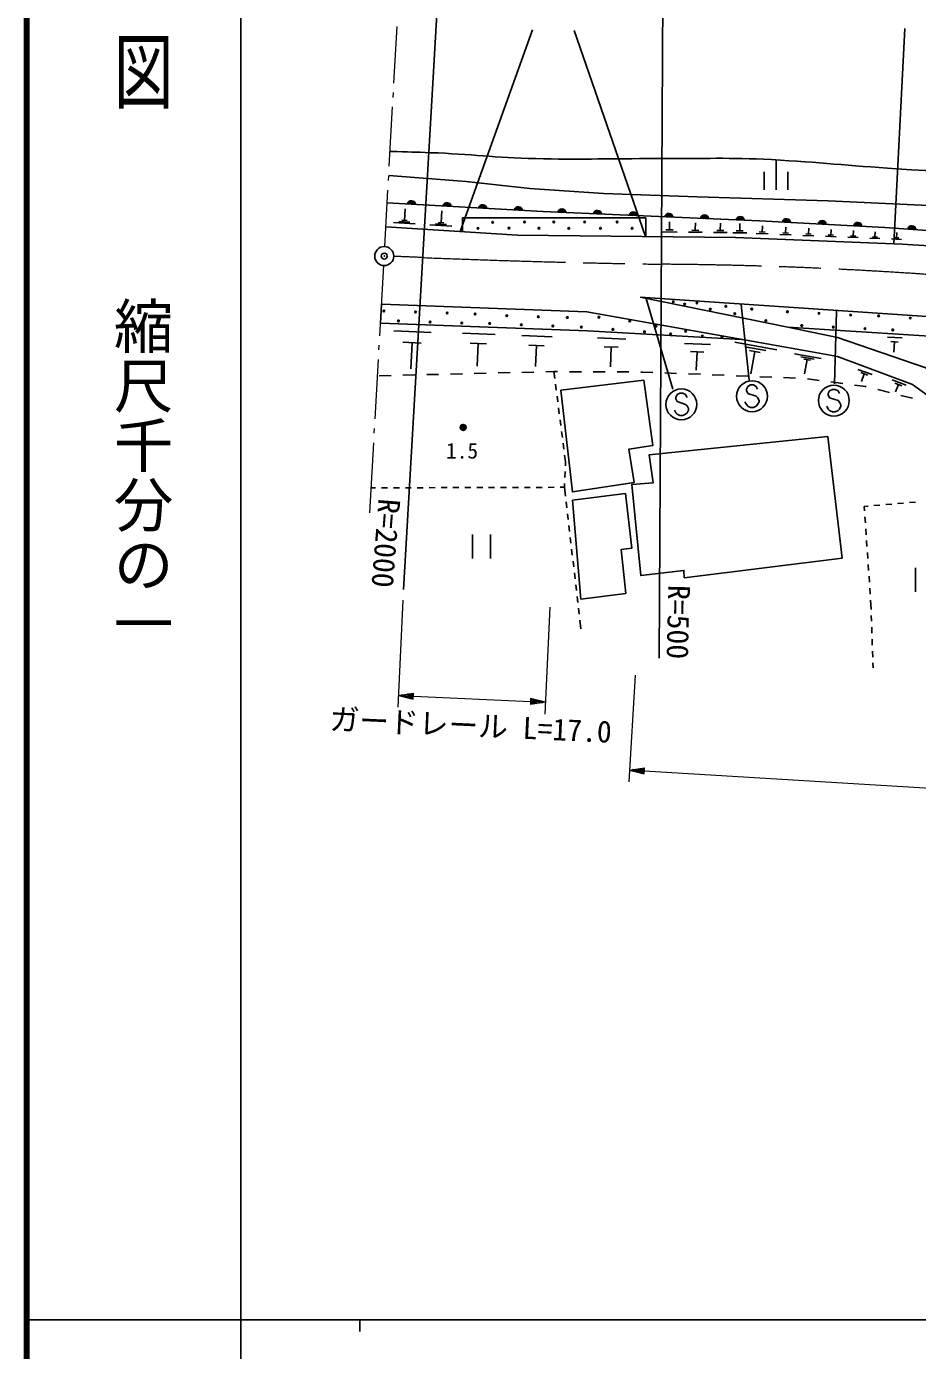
# Model space of a CAD drawing. Units: millimetres, scale not verified. Extents: x 40000 to 680000, y 20000 to 380000.
# Drawn here: x 40000 to 114873, y 202409 to 313678 of the extents above; entities that cross this region are included whole.
import ezdxf
from ezdxf.enums import TextEntityAlignment as Align

# ---------------------------------------------------------------- set-up
doc = ezdxf.new("R2010")
doc.units = ezdxf.units.MM
doc.header["$LTSCALE"] = 1000
doc.header["$PDMODE"] = 32
doc.header["$PDSIZE"] = 500
doc.linetypes.add('CHAIN', pattern=[18.5, 12, -1.5, 3.5, -1.5])
for name, color, linetype, lineweight in [('M-BGD', 7, 'Continuous', 25), ('M-BGD-HTXT', 7, 'Continuous', 13), ('M-BMK', 2, 'CHAIN', 13), ('M-BMK-SRVR', 3, 'Continuous', 25), ('M-STR-HTXT', 7, 'Continuous', 13), ('M-STR-STRC', 7, 'Continuous', 25), ('M-TTL', 2, 'Continuous', 140), ('M-TTL-BAND', 7, 'Continuous', 25)]:
    doc.layers.add(name, color=color, linetype=linetype, lineweight=lineweight)
doc.layers.add('M-OTRS', color=6, linetype='Continuous')
doc.styles.add('@ＭＳ ゴシック', font='')
doc.styles.add('ＭＳ ゴシック', font='')
doc.styles.get('@ＭＳ ゴシック').set_extended_font_data('@MS Gothic')
doc.styles.get('ＭＳ ゴシック').set_extended_font_data('MS Gothic')

msp = doc.modelspace()

# ---------------------------------------------------------------- linework, layer by layer
at = {"layer": 'M-BGD'}
for p, q in [((102987, 302455), (102987, 299955)), ((101987, 301455), (101987, 299955)), ((103987, 301455), (103987, 299955)), ((71767, 297386), (71829, 298363)), ((72667, 297083), (70835, 297200)), ((72217, 297235), (71301, 297293)), ((71996, 297371), (71538, 297400)), ((75296, 297042), (74362, 297101)), ((75070, 297181), (74603, 297211)), ((74837, 297196), (74900, 298192)), ((76627, 297583), (76627, 296432)), ((92056, 297583), (76627, 297583)), ((92056, 297583), (92056, 296083)), ((94034, 296583), (94041, 297263)), ((96202, 296547), (96208, 297170)), ((98302, 296526), (98308, 297149)), ((99934, 296496), (99940, 297119)), ((75755, 296888), (73888, 297006)), ((94671, 296406), (93395, 296419)), ((94353, 296579), (93716, 296586)), ((96785, 296385), (95617, 296397)), ((96494, 296544), (95910, 296550)), ((98885, 296365), (97717, 296376)), ((98594, 296524), (98010, 296529)), ((100517, 296335), (99349, 296346)), ((100226, 296493), (99642, 296499)), ((102316, 296246), (101327, 296287)), ((102074, 296388), (101580, 296409)), ((101827, 296398), (101849, 296926)), ((104256, 296167), (103299, 296206)), ((104022, 296304), (103543, 296324)), ((103783, 296314), (103804, 296824)), ((106164, 296088), (105239, 296126)), ((105938, 296221), (105476, 296240)), ((105707, 296231), (105727, 296724)), ((108043, 296011), (107148, 296048)), ((107824, 296140), (107377, 296158)), ((107600, 296149), (107620, 296626)), ((109679, 296060), (109247, 296077)), ((109463, 296068), (109482, 296529)), ((111505, 295981), (111088, 295998)), ((111296, 295989), (111315, 296434)), ((113107, 295915), (113125, 296360)), ((109891, 295936), (109027, 295971)), ((111709, 295861), (110875, 295895)), ((113519, 295787), (112685, 295821)), ((113315, 295906), (112898, 295924)), ((91564, 290917), (103985, 288413)), ((69836, 290344), (69758, 288741)), ((69758, 288741), (87137, 288096)), ((70871, 288114), (74005, 287973)), ((71613, 287139), (73179, 287069)), ((72396, 287104), (72297, 284910)), ((76638, 287918), (79370, 287796)), ((81618, 287700), (84163, 287586)), ((87137, 288096), (100052, 287382)), ((87991, 287503), (90356, 287397)), ((99530, 287143), (103054, 286514)), ((112344, 287581), (113573, 287510)), ((112630, 287195), (113244, 287159)), ((112937, 287177), (112887, 286317)), ((77284, 287068), (78650, 287007)), ((77967, 287038), (77881, 285125)), ((82220, 286908), (83492, 286851)), ((82856, 286879), (82776, 285098)), ((88551, 286767), (89733, 286714)), ((89142, 286741), (89068, 285085)), ((95287, 287043), (97482, 286945)), ((95806, 286360), (96904, 286311)), ((96355, 286336), (96286, 284800)), ((100369, 286751), (102131, 286436)), ((100768, 286437), (101649, 286280)), ((101208, 286359), (100873, 284479)), ((104539, 286177), (106764, 285780)), ((105069, 285929), (106181, 285731)), ((105320, 285731), (105877, 285632)), ((105599, 285682), (105387, 284495)), ((109870, 284865), (111055, 284427)), ((70633, 284347), (69633, 284323)), ((72633, 284395), (71633, 284371)), ((74632, 284442), (73632, 284418)), ((76631, 284490), (75632, 284466)), ((78631, 284538), (77631, 284514)), ((80630, 284586), (79631, 284562)), ((82630, 284634), (81630, 284610)), ((84317, 284674), (83629, 284658)), ((84629, 284673), (84317, 284674)), ((84317, 284674), (84390, 284103)), ((86629, 284663), (85629, 284668)), ((88629, 284653), (87629, 284658)), ((90629, 284644), (89629, 284649)), ((91780, 284638), (91629, 284639)), ((92628, 284605), (91780, 284638)), ((94627, 284525), (93628, 284565)), ((96625, 284446), (95626, 284486)), ((98624, 284367), (97625, 284406)), ((100622, 284287), (99623, 284327)), ((102621, 284208), (101621, 284248)), ((104619, 284129), (103620, 284168)), ((106608, 283933), (105616, 284064)), ((108590, 283671), (107599, 283802)), ((110108, 284597), (110700, 284379)), ((110404, 284488), (110171, 283856)), ((112733, 283978), (113917, 283541)), ((84454, 283607), (84518, 283112)), ((110508, 283418), (109582, 283541)), ((110572, 283403), (110508, 283418)), ((112512, 282918), (111542, 283160)), ((112970, 283711), (113563, 283492)), ((113267, 283602), (113033, 282970)), ((114452, 282432), (113482, 282675)), ((84582, 282616), (84646, 282120)), ((84710, 281624), (84774, 281128)), ((84838, 280632), (84902, 280136)), ((84965, 279640), (85029, 279144)), ((85093, 278648), (85157, 278153)), ((85221, 277657), (85295, 277086)), ((85295, 277086), (85281, 276768)), ((85260, 276268), (85239, 275769)), ((69337, 274908), (68968, 274907)), ((70337, 274910), (69837, 274909)), ((71337, 274913), (70837, 274912)), ((72337, 274916), (71837, 274915)), ((73337, 274919), (72837, 274917)), ((74337, 274921), (73837, 274920)), ((75337, 274924), (74837, 274923)), ((76337, 274927), (75837, 274925)), ((77337, 274930), (76837, 274928)), ((78337, 274932), (77837, 274931)), ((79337, 274935), (78837, 274934)), ((80337, 274938), (79837, 274936)), ((81337, 274940), (80837, 274939)), ((82337, 274943), (81837, 274942)), ((83337, 274946), (82837, 274945)), ((84337, 274949), (83837, 274947)), ((85205, 274951), (84837, 274950)), ((85218, 275269), (85205, 274951)), ((85205, 274951), (85290, 274219)), ((85348, 273722), (85405, 273226)), ((85463, 272729), (85521, 272232)), ((110714, 273371), (110401, 273345)), ((110401, 273345), (110427, 272961)), ((111710, 273454), (111212, 273413)), ((112707, 273537), (112208, 273496)), ((113703, 273620), (113205, 273578)), ((114700, 273702), (114202, 273661)), ((85578, 271736), (85636, 271239)), ((110460, 272462), (110494, 271963)), ((77485, 270973), (77485, 268973)), ((78985, 270973), (78985, 268973)), ((85694, 270742), (85751, 270246)), ((110528, 271464), (110561, 270965)), ((110595, 270467), (110628, 269968)), ((85809, 269749), (85867, 269252)), ((110662, 269469), (110696, 268970)), ((85924, 268756), (85982, 268259)), ((110729, 268471), (110763, 267972)), ((114692, 268174), (114692, 266174)), ((86040, 267762), (86097, 267266)), ((110797, 267473), (110830, 266974)), ((86155, 266769), (86213, 266272)), ((110864, 266476), (110897, 265977)), ((86270, 265776), (86328, 265279)), ((110931, 265478), (110957, 265093)), ((110957, 265093), (110971, 264687)), ((86386, 264782), (86444, 264286)), ((86501, 263789), (86586, 263057)), ((110988, 264187), (111004, 263688)), ((111021, 263188), (111038, 262688)), ((111055, 262188), (111072, 261689)), ((111089, 261189), (111106, 260689)), ((111123, 260190), (111136, 259783))]:
    msp.add_line(p, q, dxfattribs=at)
for points in [[(70444, 301162), (76939, 300658), (82303, 300048), (88492, 299636), (96350, 299367), (107365, 299026), (122452, 298326), (137252, 297339), (177750, 294711), (192173, 293725), (206184, 292899), (218607, 292227), (232941, 291671), (246539, 290433), (259321, 289114), (272937, 287356), (280023, 286334), (288069, 285697), (294401, 285374), (309237, 284531), (312233, 284584), (323817, 284513)], [(284073, 284136), (254203, 287832), (235537, 289437), (218423, 290370), (207902, 290953), (194151, 291733), (182015, 292621), (159600, 293832), (136135, 295232), (119658, 296263), (112132, 296792), (101593, 297339), (83375, 298120), (70314, 298848)], [(70201, 296839), (81267, 296137), (99583, 295958), (113576, 295384), (130403, 294361), (144073, 293572), (166883, 291805), (182903, 290765), (199067, 289975), (213831, 289042), (239296, 287186), (254150, 286127), (268393, 285051), (280144, 284333), (284073, 284136)], [(91564, 290917), (117325, 289195), (133812, 288388), (156649, 287186), (165780, 286773)], [(69836, 290344), (87080, 289697), (105988, 286325), (108140, 285930), (114455, 283598), (116070, 282414), (116393, 281947)], [(145772, 286218), (139718, 286109), (130349, 285679), (123174, 285463), (119622, 284172), (118312, 282934), (115567, 284979), (108158, 287544), (103985, 288413)], [(103985, 288413), (119856, 287412), (134600, 286657), (144365, 286181)]]:
    msp.add_lwpolyline(points, dxfattribs=at)
for points in [[(84909, 283104), (85878, 274565), (91062, 275355), (90605, 278153), (92632, 278458), (91869, 283966)], [(108553, 269004), (107333, 279230), (92336, 277687), (92659, 275319), (90865, 275175), (91618, 267533), (95242, 267964), (95278, 267354)], [(85878, 273884), (86595, 265560), (90362, 266026), (89968, 269722), (90865, 269829), (90327, 274422)]]:
    msp.add_lwpolyline(points, close=True, dxfattribs=at)
for centre, radius in [((79174, 297224), 70), ((81849, 297248), 70), ((84311, 297244), 70), ((86902, 297244), 70), ((89630, 297244), 70), ((77941, 296714), 70), ((80548, 296732), 70), ((83053, 296723), 70), ((85573, 296718), 70), ((88234, 296718), 70), ((90891, 296718), 70), ((94358, 290557), 70), ((96347, 290438), 70), ((70035, 289767), 70), ((72694, 289681), 70), ((75350, 289595), 70), ((77702, 289518), 70), ((80361, 289378), 70), ((83017, 289282), 70), ((88098, 289245), 70), ((95313, 290339), 70), ((97462, 289920), 70), ((98770, 290162), 70), ((99522, 289542), 70), ((100948, 289928), 70), ((103943, 289699), 70), ((106600, 289566), 70), ((109255, 289433), 70), ((111612, 289361), 70), ((71260, 288935), 70), ((73919, 288849), 70), ((76576, 288763), 70), ((78918, 288718), 70), ((81577, 288609), 70), ((84232, 288501), 70), ((85444, 289223), 70), ((86624, 288413), 70), ((89277, 288218), 70), ((90695, 288931), 70), ((92902, 288499), 70), ((102133, 288958), 70), ((105148, 288546), 70), ((107805, 288412), 70), ((110460, 288279), 70), ((112793, 288183), 70), ((114266, 289173), 70), ((91928, 288023), 70), ((94124, 287826), 70), ((95386, 288069), 70), ((96794, 287662), 70), ((98447, 287569), 70), ((76693, 279983), 250), ((76693, 279983), 204), ((76693, 279983), 159), ((76693, 279983), 114), ((76693, 279983), 68.2), ((76693, 279983), 22.7)]:
    msp.add_circle(centre, radius, dxfattribs=at)
for centre, radius, start, end in [((72348, 298680), 354, 5.6066, 168.01178), ((72348, 298680), 283, 7.83064, 165.78774), ((72348, 298680), 212, 11.57697, 162.04142), ((72348, 298680), 142, 19.2887, 154.32969), ((72348, 298680), 100, 29.60636, 144.01203), ((75344, 298513), 354, 5.6066, 168.01178), ((75344, 298513), 283, 7.83064, 165.78774), ((75344, 298513), 212, 11.57697, 162.04142), ((75344, 298513), 142, 19.2887, 154.32969), ((75344, 298513), 100, 29.60636, 144.01203), ((78339, 298346), 354, 5.6066, 168.01178), ((78339, 298346), 283, 7.83064, 165.78774), ((78339, 298346), 212, 11.57697, 162.04142), ((78339, 298346), 142, 19.2887, 154.32969), ((78339, 298346), 100, 29.60636, 144.01203), ((81334, 298179), 354, 5.6066, 168.01178), ((81334, 298179), 283, 7.83064, 165.78774), ((81334, 298179), 212, 11.57697, 162.04142), ((81334, 298179), 142, 19.2887, 154.32969), ((81334, 298179), 100, 29.60636, 144.01203), ((84988, 297996), 354, 6.34459, 168.74976), ((84988, 297996), 283, 8.56862, 166.52573), ((84988, 297996), 212, 12.31495, 162.7794), ((87986, 297868), 354, 6.34459, 168.74976), ((84988, 297996), 142, 20.02668, 155.06767), ((84988, 297996), 100, 30.34434, 144.75001), ((87986, 297868), 283, 8.56862, 166.52573), ((87986, 297868), 212, 12.31495, 162.7794), ((87986, 297868), 142, 20.02668, 155.06767), ((87986, 297868), 100, 30.34434, 144.75001), ((90983, 297740), 354, 6.34459, 168.74976), ((90983, 297740), 283, 8.56862, 166.52573), ((90983, 297740), 212, 12.31495, 162.7794), ((90983, 297740), 142, 20.02668, 155.06767), ((90983, 297740), 100, 30.34434, 144.75001), ((93980, 297611), 354, 6.34459, 168.74976), ((93980, 297611), 283, 8.56862, 166.52573), ((93980, 297611), 212, 12.31495, 162.7794), ((93980, 297611), 142, 20.02668, 155.06767), ((93980, 297611), 100, 30.34434, 144.75001), ((96977, 297483), 354, 6.34459, 168.74976), ((96977, 297483), 283, 8.56862, 166.52573), ((96977, 297483), 212, 12.31495, 162.7794), ((96977, 297483), 142, 20.02668, 155.06767), ((96977, 297483), 100, 30.34434, 144.75001), ((99975, 297354), 354, 6.34459, 168.74976), ((99975, 297354), 283, 8.56862, 166.52573), ((99975, 297354), 212, 12.31495, 162.7794), ((99975, 297354), 142, 20.02668, 155.06767), ((99975, 297354), 100, 30.34434, 144.75001), ((103864, 297167), 354, 5.82557, 168.23075), ((103864, 297167), 283, 8.04961, 166.00671), ((103864, 297167), 212, 11.79594, 162.26039), ((103864, 297167), 142, 19.50767, 154.54866), ((103864, 297167), 100, 29.82533, 144.231), ((106859, 297012), 354, 5.82557, 168.23075), ((106859, 297012), 283, 8.04961, 166.00671), ((106859, 297012), 212, 11.79594, 162.26039), ((106859, 297012), 142, 19.50767, 154.54866), ((106859, 297012), 100, 29.82533, 144.231), ((109855, 296856), 354, 5.82557, 168.23075), ((109855, 296856), 283, 8.04961, 166.00671), ((109855, 296856), 212, 11.79594, 162.26039), ((109855, 296856), 142, 19.50767, 154.54866), ((109855, 296856), 100, 29.82533, 144.231), ((114395, 296579), 354, 4.77489, 167.18007), ((114395, 296579), 283, 6.99893, 164.95603), ((114395, 296579), 212, 10.74525, 161.2097), ((114395, 296579), 142, 18.45698, 153.49797), ((114395, 296579), 100, 28.77465, 143.18031)]:
    msp.add_arc(centre, radius, start, end, dxfattribs=at)
for points, knots in [([(71862, 323154), (78832, 322663), (80585, 322543), (86175, 322129), (89681, 321869), (91642, 321686), (95149, 321451), (102621, 320952), (106804, 320621), (114284, 320266), (118517, 320065), (120893, 320052), (125125, 319818), (136284, 319200), (142499, 318322), (153654, 317641), (163272, 317055), (168669, 316885), (178292, 316371), (188413, 315831), (194085, 315566), (204200, 314932), (212934, 314385), (217823, 314030), (226552, 313408), (231812, 313033), (234749, 312677), (240014, 312392), (251980, 311744), (258710, 311889), (270663, 311037), (275029, 310726), (277439, 310132), (281808, 309870), (285021, 309677), (286116, 309639), (290045, 309602)], [0, 0, 0, 0, 1, 1, 1, 2, 2, 2, 3, 3, 3, 4, 4, 4, 5, 5, 5, 6, 6, 6, 7, 7, 7, 8, 8, 8, 9, 9, 9, 10, 10, 10, 11, 11, 11, 12, 12, 12, 12]), ([(70557, 303172), (72199, 303137), (72626, 303118), (73952, 303071), (77407, 302948), (79332, 302655), (82788, 302571), (86458, 302481), (88515, 302571), (92186, 302571), (92649, 302571), (92908, 302572), (93371, 302571), (96976, 302559), (99001, 302684), (102600, 302486), (106705, 302260), (108996, 301990), (113099, 301724), (119974, 301278), (123836, 301183), (130709, 300708), (135973, 300345), (138906, 299937), (144171, 299607), (148167, 299357), (150415, 299413), (154416, 299269), (156930, 299178), (158341, 299177), (160851, 299015), (165574, 298710), (168150, 297807), (172873, 297491), (173633, 297440), (174060, 297442), (174821, 297406), (178163, 297246), (180089, 297546), (183372, 296898), (185240, 296529), (186112, 295726), (187944, 295205), (188786, 294965), (189270, 294793), (190145, 294781), (191338, 294766), (192015, 294767), (193193, 294951), (193527, 295003), (193711, 295048), (194040, 295120), (196657, 295695), (198074, 296278), (200729, 296644), (202105, 296834), (202907, 296739), (204285, 296559), (205629, 296384), (206371, 296183), (207671, 295797), (209491, 295258), (210351, 294511), (212159, 293935), (212870, 293708), (213283, 293621), (214021, 293511), (214546, 293433), (214847, 293462), (215376, 293427), (216302, 293364), (216818, 293241), (217747, 293257), (219889, 293294), (221043, 293811), (223165, 294104), (225807, 294469), (227279, 294764), (229939, 294951), (232348, 295119), (233704, 295135), (236119, 295120), (237213, 295113), (237824, 295046), (238913, 294951), (243615, 294540), (246199, 293880), (250851, 293088), (252252, 292850), (253005, 292552), (254407, 292326), (258794, 291619), (261251, 291195), (265668, 290717), (267088, 290564), (267885, 290498), (269309, 290379), (271854, 290165), (273290, 290159), (275828, 289871), (278584, 289558), (280126, 289346), (282855, 288855), (284967, 288474), (285671, 288330), (288239, 287758)], [0, 0, 0, 0, 1, 1, 1, 2, 2, 2, 3, 3, 3, 4, 4, 4, 5, 5, 5, 6, 6, 6, 7, 7, 7, 8, 8, 8, 9, 9, 9, 10, 10, 10, 11, 11, 11, 12, 12, 12, 13, 13, 13, 14, 14, 14, 15, 15, 15, 16, 16, 16, 17, 17, 17, 18, 18, 18, 19, 19, 19, 20, 20, 20, 21, 21, 21, 22, 22, 22, 23, 23, 23, 24, 24, 24, 25, 25, 25, 26, 26, 26, 27, 27, 27, 28, 28, 28, 29, 29, 29, 30, 30, 30, 31, 31, 31, 32, 32, 32, 33, 33, 33, 34, 34, 34, 35, 35, 35, 35])]:
    msp.add_open_spline(points, degree=3, knots=knots, dxfattribs=at)
at = {"layer": 'M-BGD-HTXT'}
for p, q in [((70880, 308919), (71147, 313672)), ((70813, 307721), (70835, 308121)), ((70487, 301930), (70768, 306923)), ((70420, 300732), (70442, 301132)), ((70108, 295181), (70375, 299934)), ((69687, 287688), (70018, 293584)), ((69619, 286490), (69642, 286889)), ((69294, 280699), (69574, 285691)), ((69227, 279501), (69249, 279900)), ((68850, 272806), (69182, 278702))]:
    msp.add_line(p, q, dxfattribs=at)
at = {"layer": 'M-BMK'}
for centre, radius, start, end in [((65112, 126478), 167977, 87.20915, 88.03822), ((106373, 1120744), 827149, 267.70784, 269.09791), ((90811, -62502), 356207, 85.26352, 89.59146)]:
    msp.add_arc(centre, radius, start, end, dxfattribs=at)
at = {"layer": 'M-BMK-SRVR'}
for p, q in [((71677, 266374), (74881, 321719)), ((93165, 260601), (93502, 320732))]:
    msp.add_line(p, q, dxfattribs=at)
msp.add_circle((70063, 294382), 800, dxfattribs=at)
at = {"layer": 'M-OTRS'}
msp.add_point((70063, 294382), dxfattribs=at)
at = {"layer": 'M-STR-HTXT'}
for p, q in [((71630, 265454), (71212, 256464)), ((83973, 264880), (83555, 255890)), ((91156, 259177), (90609, 250194)), ((71259, 257463), (72519, 257655)), ((71259, 257463), (72496, 257155)), ((71259, 257463), (72507, 257405)), ((72505, 257355), (71506, 257402)), ((72510, 257455), (71511, 257501)), ((71754, 257340), (72503, 257305)), ((71763, 257540), (72512, 257505)), ((72500, 257255), (72001, 257278)), ((72514, 257555), (72015, 257578)), ((72248, 257217), (72498, 257205)), ((72267, 257616), (72517, 257605)), ((72496, 257155), (72519, 257655)), ((72507, 257405), (82352, 256947)), ((82364, 257197), (82341, 256697)), ((83106, 257012), (82357, 257047)), ((82359, 257097), (82859, 257074)), ((82611, 257135), (82362, 257147)), ((83601, 256889), (82364, 257197)), ((83601, 256889), (82341, 256697)), ((82593, 256736), (82343, 256747)), ((82346, 256797), (82845, 256774)), ((83097, 256812), (82348, 256847)), ((82350, 256897), (83349, 256851)), ((83601, 256889), (82352, 256947)), ((82355, 256997), (83354, 256951)), ((90670, 251192), (91933, 251366)), ((90670, 251192), (91903, 250866)), ((90670, 251192), (91918, 251116)), ((91915, 251066), (90917, 251127)), ((91921, 251166), (90923, 251227)), ((91163, 251062), (91912, 251016)), ((91175, 251261), (91924, 251216)), ((91909, 250966), (91410, 250997)), ((91927, 251266), (91428, 251296)), ((91656, 250932), (91906, 250916)), ((91680, 251331), (91930, 251316)), ((91903, 250866), (91933, 251366)), ((91918, 251116), (162544, 246819))]:
    msp.add_line(p, q, dxfattribs=at)
at = {"layer": 'M-STR-STRC'}
for p, q in [((76437, 296444), (82527, 313404)), ((92019, 296032), (86026, 313350)), ((112880, 295413), (113814, 313512)), ((92056, 290891), (94301, 283208)), ((100056, 290305), (100734, 283951)), ((108056, 289760), (107899, 283659)), ((94677, 282747), (94559, 282511)), ((94914, 282865), (94677, 282747)), ((95150, 282865), (94914, 282865)), ((95387, 282747), (95150, 282865)), ((95505, 282511), (95387, 282747)), ((100612, 283434), (100494, 283197)), ((100494, 283197), (100494, 283079)), ((100494, 283079), (100612, 282843)), ((100849, 283552), (100612, 283434)), ((100612, 282843), (101321, 282606)), ((101085, 283552), (100849, 283552)), ((101321, 283434), (101085, 283552)), ((101440, 283197), (101321, 283434)), ((107487, 283064), (107369, 282828)), ((107369, 282828), (107369, 282710)), ((107369, 282710), (107487, 282473)), ((107724, 283182), (107487, 283064)), ((107960, 283182), (107724, 283182)), ((108196, 283064), (107960, 283182)), ((108314, 282828), (108196, 283064)), ((94559, 282511), (94559, 282393)), ((94559, 282393), (94677, 282156)), ((94677, 282156), (95387, 281920)), ((95387, 281920), (95505, 281802)), ((95505, 281802), (95623, 281565)), ((95623, 281565), (95623, 281447)), ((100494, 281897), (100376, 282134)), ((100612, 281779), (100494, 281897)), ((100849, 281661), (100612, 281779)), ((101085, 281661), (100849, 281661)), ((101321, 281779), (101085, 281661)), ((101321, 282606), (101440, 282488)), ((101440, 281897), (101321, 281779)), ((101440, 282488), (101558, 282252)), ((101558, 282134), (101440, 281897)), ((101558, 282252), (101558, 282134)), ((107369, 281528), (107251, 281764)), ((107487, 281410), (107369, 281528)), ((107487, 282473), (108196, 282237)), ((108196, 282237), (108314, 282119)), ((108314, 281528), (108196, 281410)), ((108314, 282119), (108433, 281882)), ((108433, 281764), (108314, 281528)), ((108433, 281882), (108433, 281764)), ((94559, 281211), (94441, 281447)), ((94677, 281093), (94559, 281211)), ((94914, 280974), (94677, 281093)), ((95150, 280974), (94914, 280974)), ((95387, 281093), (95150, 280974)), ((95505, 281211), (95387, 281093)), ((95623, 281447), (95505, 281211)), ((107724, 281292), (107487, 281410)), ((107960, 281292), (107724, 281292)), ((108196, 281410), (107960, 281292))]:
    msp.add_line(p, q, dxfattribs=at)
for centre in [(100967, 282606), (95032, 281920), (107842, 282237)]:
    msp.add_circle(centre, 1300, dxfattribs=at)
at = {"layer": 'M-TTL'}
msp.add_line((40000, 380000), (40000, 20000), dxfattribs=at)
at = {"layer": 'M-TTL-BAND'}
for p, q in [((58000, 370000), (58000, 20000)), ((40000, 205000), (579000, 205000)), ((68000, 205000), (68000, 204000))]:
    msp.add_line(p, q, dxfattribs=at)

# ---------------------------------------------------------------- texts
at = {"layer": 'M-BGD', "style": 'ＭＳ ゴシック'}
msp.add_text('1.5', height=1320, dxfattribs=at).set_placement((75257, 276969), align=Align.BOTTOM_LEFT)
at = {"layer": 'M-BMK-SRVR', "style": 'ＭＳ ゴシック'}
for s, rotation, p in [('R=2000', 265.442, (70504, 273982)), ('R=500', 268.686, (94856, 266744))]:
    msp.add_text(s, height=1833, rotation=rotation, dxfattribs=at).set_placement(p, align=Align.MIDDLE_LEFT)
at = {"layer": 'M-STR-HTXT', "style": 'ＭＳ ゴシック'}
msp.add_text('ガードレール L=17.0', height=1833, rotation=357.337, dxfattribs=at).set_placement((77258, 253480), align=Align.BOTTOM_CENTER)
at = {"layer": 'M-TTL-BAND', "style": '@ＭＳ ゴシック', "width": 1.4}
msp.add_text('平  面  図', height=3666, rotation=270, dxfattribs=at).set_placement((49777, 306475), align=Align.MIDDLE_RIGHT)
at = {"layer": 'M-TTL-BAND', "style": '@ＭＳ ゴシック'}
msp.add_text('縮尺千分の一', height=3666, rotation=270, dxfattribs=at).set_placement((49777, 261030), align=Align.MIDDLE_RIGHT)

doc.saveas('drawing.dxf')
